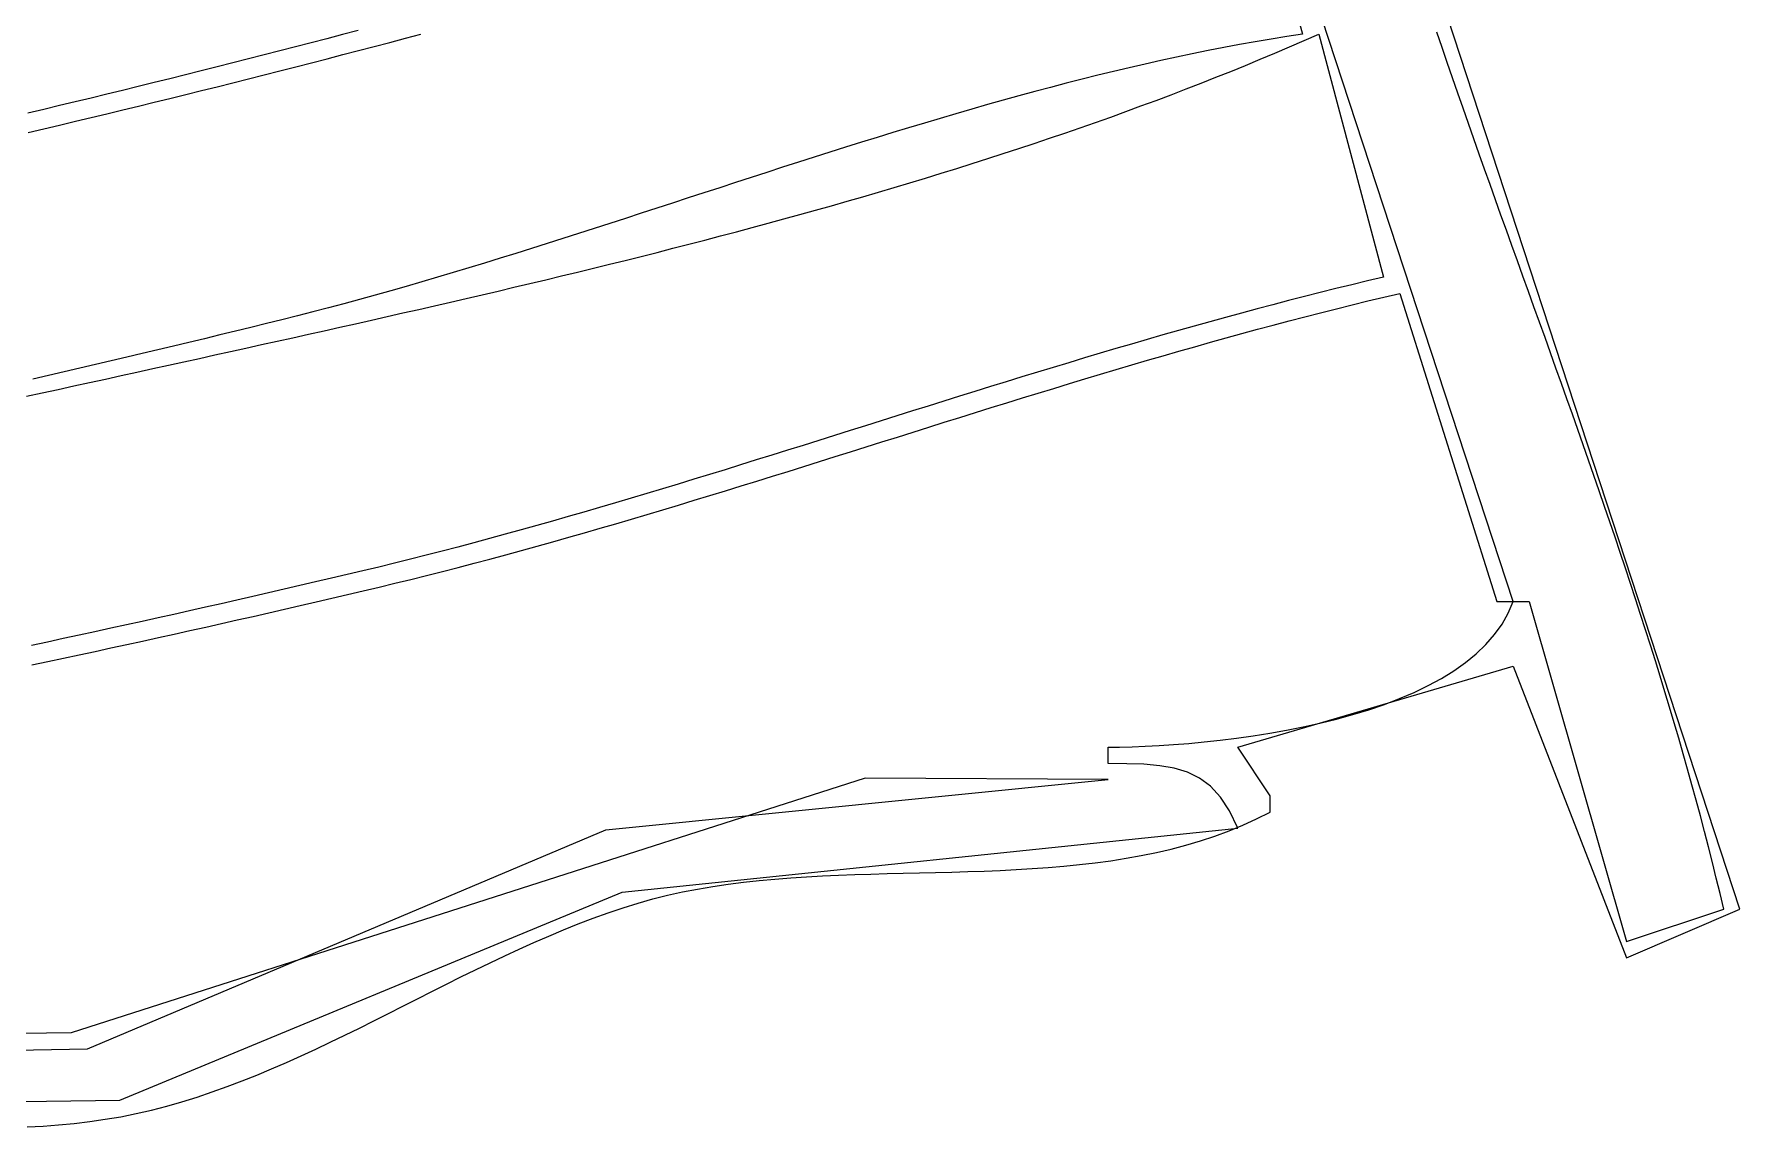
# Model space of a CAD drawing. Header units: metres. Extents: x 37 to 1169, y 29 to 746.
# Drawn here: x 792.7 to 898, y 141.6 to 209 of the extents above; entities that cross this region are included whole.
import ezdxf

# ---------------------------------------------------------------- set-up
doc = ezdxf.new("R2010")
doc.units = ezdxf.units.M

msp = doc.modelspace()

# ---------------------------------------------------------------- linework, layer by layer
for p, q in [((884, 174), (864.6667, 233)), ((867, 224), (871, 209)), ((898, 155), (878.3333, 215)), ((810.7799, 208.7218), (809.8124, 208.4696)), ((811.7469, 208.975), (810.7799, 208.7218)), ((812.7135, 209.2293), (811.7469, 208.975)), ((813.6916, 208.2446), (814.6576, 208.4994)), ((814.6576, 208.4994), (815.6232, 208.7553)), ((815.6232, 208.7553), (816.5883, 209.0122)), ((868.0872, 208.5308), (867.1158, 208.3576)), ((869.0583, 208.6957), (868.0872, 208.5308)), ((870.0293, 208.8522), (869.0583, 208.6957)), ((871, 209), (870.0293, 208.8522)), ((870.2062, 208.2175), (871.1049, 208.6064)), ((871.1049, 208.6064), (872, 209)), ((872, 209), (876, 194)), ((879.6163, 208.1861), (879.2971, 209.1244)), ((805.938, 207.4726), (804.9684, 207.2262)), ((806.9072, 207.7201), (805.938, 207.4726)), ((807.876, 207.9688), (806.9072, 207.7201)), ((808.8444, 208.2187), (807.876, 207.9688)), ((809.8124, 208.4696), (808.8444, 208.2187)), ((809.8231, 207.2368), (810.7908, 207.487)), ((810.7908, 207.487), (811.7582, 207.7385)), ((811.7582, 207.7385), (812.7251, 207.991)), ((812.7251, 207.991), (813.6916, 208.2446)), ((863.2282, 207.587), (862.2559, 207.3761)), ((864.2004, 207.7909), (863.2282, 207.587)), ((865.1724, 207.9874), (864.2004, 207.7909)), ((866.1442, 208.1764), (865.1724, 207.9874)), ((867.1158, 208.3576), (866.1442, 208.1764)), ((867.4885, 207.078), (868.3979, 207.4533)), ((868.3979, 207.4533), (869.3038, 207.8331)), ((869.3038, 207.8331), (870.2062, 208.2175)), ((879.9379, 207.2475), (879.6163, 208.1861)), ((802.0569, 206.4941), (801.0856, 206.2524)), ((803.0278, 206.7369), (802.0569, 206.4941)), ((803.9983, 206.981), (803.0278, 206.7369)), ((804.9684, 207.2262), (803.9983, 206.981)), ((805.9478, 206.2472), (806.9172, 206.4929)), ((806.9172, 206.4929), (807.8863, 206.7397)), ((807.8863, 206.7397), (808.8549, 206.9877)), ((808.8549, 206.9877), (809.8231, 207.2368)), ((858.3655, 206.466), (857.3927, 206.2231)), ((859.3383, 206.703), (858.3655, 206.466)), ((860.311, 206.9339), (859.3383, 206.703)), ((861.2835, 207.1583), (860.311, 206.9339)), ((862.2559, 207.3761), (861.2835, 207.1583)), ((865.6596, 206.3404), (866.5757, 206.707)), ((866.5757, 206.707), (867.4885, 207.078)), ((880.2618, 206.3085), (879.9379, 207.2475)), ((798.1693, 205.5347), (797.1964, 205.2979)), ((799.1418, 205.7728), (798.1693, 205.5347)), ((800.1139, 206.012), (799.1418, 205.7728)), ((801.0856, 206.2524), (800.1139, 206.012)), ((802.066, 205.2765), (803.0371, 205.5174)), ((803.0371, 205.5174), (804.0077, 205.7595)), ((804.0077, 205.7595), (804.978, 206.0028)), ((804.978, 206.0028), (805.9478, 206.2472)), ((854.4738, 205.4611), (853.5007, 205.1967)), ((855.4468, 205.7204), (854.4738, 205.4611)), ((856.4197, 205.9745), (855.4468, 205.7204)), ((857.3927, 206.2231), (856.4197, 205.9745)), ((862.8922, 205.2661), (863.8177, 205.62)), ((863.8177, 205.62), (864.7402, 205.9781)), ((864.7402, 205.9781), (865.6596, 206.3404)), ((880.5878, 205.3691), (880.2618, 206.3085)), ((880.9157, 204.4294), (880.5878, 205.3691)), ((793.301, 204.3632), (792.3262, 204.1327)), ((794.2754, 204.595), (793.301, 204.3632)), ((795.2494, 204.8281), (794.2754, 204.595)), ((796.2231, 205.0624), (795.2494, 204.8281)), ((797.1964, 205.2979), (796.2231, 205.0624)), ((797.205, 204.0903), (798.178, 204.3251)), ((798.178, 204.3251), (799.1505, 204.5611)), ((799.1505, 204.5611), (800.1228, 204.7984)), ((800.1228, 204.7984), (801.0946, 205.0368)), ((801.0946, 205.0368), (802.066, 205.2765)), ((850.5816, 204.3759), (849.6086, 204.0938)), ((851.5546, 204.6539), (850.5816, 204.3759)), ((852.5277, 204.9276), (851.5546, 204.6539)), ((853.5007, 205.1967), (852.5277, 204.9276)), ((860.0979, 204.2288), (861.0322, 204.5706)), ((861.0322, 204.5706), (861.9636, 204.9163)), ((861.9636, 204.9163), (862.8922, 205.2661)), ((881.2455, 203.4893), (880.9157, 204.4294)), ((793.3094, 203.1637), (794.2839, 203.3935)), ((794.2839, 203.3935), (795.2579, 203.6245)), ((795.2579, 203.6245), (796.2317, 203.8568)), ((796.2317, 203.8568), (797.205, 204.0903)), ((846.69, 203.2254), (845.7172, 202.9292)), ((847.6628, 203.5183), (846.69, 203.2254)), ((848.6357, 203.8079), (847.6628, 203.5183)), ((849.6086, 204.0938), (848.6357, 203.8079)), ((856.3342, 202.9004), (857.279, 203.2268)), ((857.279, 203.2268), (858.2212, 203.557)), ((858.2212, 203.557), (859.1609, 203.891)), ((859.1609, 203.891), (860.0979, 204.2288)), ((881.577, 202.5489), (881.2455, 203.4893)), ((792.3346, 202.9353), (793.3094, 203.1637)), ((843.7721, 202.3284), (842.7997, 202.0242)), ((844.7446, 202.6302), (843.7721, 202.3284)), ((845.7172, 202.9292), (844.7446, 202.6302)), ((853.4857, 201.9432), (854.4375, 202.2587)), ((854.4375, 202.2587), (855.387, 202.5777)), ((855.387, 202.5777), (856.3342, 202.9004)), ((881.91, 201.6081), (881.577, 202.5489)), ((840.8554, 201.4093), (839.8835, 201.099)), ((841.8275, 201.7177), (840.8554, 201.4093)), ((842.7997, 202.0242), (841.8275, 201.7177)), ((850.6177, 201.0176), (851.5758, 201.3227)), ((851.5758, 201.3227), (852.5318, 201.6312)), ((852.5318, 201.6312), (853.4857, 201.9432)), ((882.2443, 200.6669), (881.91, 201.6081)), ((836.969, 200.1599), (835.9979, 199.8448)), ((837.9403, 200.4741), (836.969, 200.1599)), ((838.9118, 200.7872), (837.9403, 200.4741)), ((839.8835, 201.099), (838.9118, 200.7872)), ((846.7671, 199.8299), (847.7324, 200.122)), ((847.7324, 200.122), (848.696, 200.4173)), ((848.696, 200.4173), (849.6578, 200.7158)), ((849.6578, 200.7158), (850.6177, 201.0176)), ((882.5799, 199.7254), (882.2443, 200.6669)), ((834.0565, 199.213), (833.0862, 198.8968)), ((835.0271, 199.5291), (834.0565, 199.213)), ((835.9979, 199.8448), (835.0271, 199.5291)), ((843.862, 198.9719), (844.8319, 199.2549)), ((844.8319, 199.2549), (845.8003, 199.5409)), ((845.8003, 199.5409), (846.7671, 199.8299)), ((882.9166, 198.7835), (882.5799, 199.7254)), ((830.177, 197.9494), (829.208, 197.6349)), ((831.1464, 198.2648), (830.177, 197.9494)), ((832.1162, 198.5806), (831.1464, 198.2648)), ((833.0862, 198.8968), (832.1162, 198.5806)), ((839.97, 197.8687), (840.9447, 198.1403)), ((840.9447, 198.1403), (841.9184, 198.4147)), ((841.9184, 198.4147), (842.8908, 198.6919)), ((842.8908, 198.6919), (843.862, 198.9719)), ((883.2542, 197.8412), (882.9166, 198.7835)), ((827.2709, 197.0089), (826.3029, 196.698)), ((828.2392, 197.3213), (827.2709, 197.0089)), ((829.208, 197.6349), (828.2392, 197.3213)), ((836.0613, 196.8084), (837.0398, 197.0696)), ((837.0398, 197.0696), (838.0174, 197.3334)), ((838.0174, 197.3334), (838.9941, 197.5997)), ((838.9941, 197.5997), (839.97, 197.8687)), ((883.5926, 196.8985), (883.2542, 197.8412)), ((883.9317, 195.9554), (883.5926, 196.8985)), ((824.368, 196.0815), (823.4012, 195.7763)), ((825.3352, 196.3888), (824.368, 196.0815)), ((826.3029, 196.698), (825.3352, 196.3888)), ((832.1414, 195.7873), (833.1222, 196.0391)), ((833.1222, 196.0391), (834.1025, 196.2932)), ((834.1025, 196.2932), (835.0822, 196.5496)), ((835.0822, 196.5496), (836.0613, 196.8084)), ((884.2712, 195.012), (883.9317, 195.9554)), ((820.5034, 194.876), (819.5384, 194.5818)), ((821.4689, 195.1734), (820.5034, 194.876)), ((822.4348, 195.4735), (821.4689, 195.1734)), ((823.4012, 195.7763), (822.4348, 195.4735)), ((827.2335, 194.5603), (828.2154, 194.8016)), ((828.2154, 194.8016), (829.1972, 195.0449)), ((829.1972, 195.0449), (830.1788, 195.2903)), ((830.1788, 195.2903), (831.1603, 195.5377)), ((831.1603, 195.5377), (832.1414, 195.7873)), ((884.611, 194.0681), (884.2712, 195.012)), ((817.6098, 194.0034), (816.6463, 193.7197)), ((818.5738, 194.2908), (817.6098, 194.0034)), ((819.5384, 194.5818), (818.5738, 194.2908)), ((823.3072, 193.6136), (824.2885, 193.8476)), ((824.2885, 193.8476), (825.27, 194.0834)), ((825.27, 194.0834), (826.2517, 194.3209)), ((826.2517, 194.3209), (827.2335, 194.5603)), ((875.0217, 193.7712), (874.0444, 193.538)), ((876, 194), (875.0217, 193.7712)), ((884.9511, 193.1239), (884.611, 194.0681)), ((813.7589, 192.8936), (812.7976, 192.6273)), ((814.7208, 193.1646), (813.7589, 192.8936)), ((815.6833, 193.44), (814.7208, 193.1646)), ((816.6463, 193.7197), (815.6833, 193.44)), ((818.4078, 192.4676), (819.3865, 192.6938)), ((819.3865, 192.6938), (820.3659, 192.9214)), ((820.3659, 192.9214), (821.3458, 193.1506)), ((821.3458, 193.1506), (822.3263, 193.3813)), ((822.3263, 193.3813), (823.3072, 193.6136)), ((871.1177, 192.8128), (870.1438, 192.563)), ((872.0925, 193.0587), (871.1177, 192.8128)), ((873.068, 193.3005), (872.0925, 193.0587)), ((874.0444, 193.538), (873.068, 193.3005)), ((875.0444, 192.538), (876.0217, 192.7712)), ((876.0217, 192.7712), (877, 193)), ((877, 193), (883, 174)), ((885.2912, 192.1792), (884.9511, 193.1239)), ((809.9171, 191.8588), (808.9582, 191.6136)), ((810.8767, 192.1097), (809.9171, 191.8588)), ((811.8368, 192.3659), (810.8767, 192.1097)), ((812.7976, 192.6273), (811.8368, 192.3659)), ((814.5015, 191.5761), (815.4766, 191.7971)), ((815.4766, 191.7971), (816.4528, 192.0193)), ((816.4528, 192.0193), (817.4299, 192.2428)), ((817.4299, 192.2428), (818.4078, 192.4676)), ((867.2264, 191.7914), (866.2553, 191.5272)), ((868.1982, 192.0522), (867.2264, 191.7914)), ((869.1706, 192.3094), (868.1982, 192.0522)), ((870.1438, 192.563), (869.1706, 192.3094)), ((871.1438, 191.563), (872.1177, 191.8128)), ((872.1177, 191.8128), (873.0925, 192.0587)), ((873.0925, 192.0587), (874.068, 192.3005)), ((874.068, 192.3005), (875.0444, 192.538)), ((885.6312, 191.2342), (885.2912, 192.1792)), ((805.1365, 190.672), (804.1801, 190.4395)), ((806.0919, 190.9053), (805.1365, 190.672)), ((807.0464, 191.1393), (806.0919, 190.9053)), ((808, 191.3742), (807.0464, 191.1393)), ((808.9582, 191.6136), (808, 191.3742)), ((809.6435, 190.4871), (810.6124, 190.7029)), ((810.6124, 190.7029), (811.5828, 190.9197)), ((811.5828, 190.9197), (812.5544, 191.1375)), ((812.5544, 191.1375), (813.5274, 191.3562)), ((813.5274, 191.3562), (814.5015, 191.5761)), ((863.3459, 190.7159), (862.3772, 190.4396)), ((864.3151, 190.9893), (863.3459, 190.7159)), ((865.2849, 191.2598), (864.3151, 190.9893)), ((866.2553, 191.5272), (865.2849, 191.2598)), ((867.2554, 190.5272), (868.2264, 190.7914)), ((868.2264, 190.7914), (869.1982, 191.0522)), ((869.1982, 191.0522), (870.1706, 191.3094)), ((870.1706, 191.3094), (871.1438, 191.563)), ((885.9709, 190.2888), (885.6312, 191.2342)), ((801.3054, 189.7469), (800.3453, 189.5178)), ((802.2645, 189.977), (801.3054, 189.7469)), ((803.2228, 190.2078), (802.2645, 189.977)), ((804.1801, 190.4395), (803.2228, 190.2078)), ((804.8228, 189.4194), (805.7835, 189.6316)), ((805.7835, 189.6316), (806.746, 189.8444)), ((806.746, 189.8444), (807.7102, 190.0579)), ((807.7102, 190.0579), (808.6761, 190.2721)), ((808.6761, 190.2721), (809.6435, 190.4871)), ((859.4741, 189.5953), (858.5074, 189.3091)), ((860.4414, 189.8792), (859.4741, 189.5953)), ((861.409, 190.1607), (860.4414, 189.8792)), ((862.3772, 190.4396), (861.409, 190.1607)), ((863.3772, 189.4396), (864.3459, 189.7159)), ((864.3459, 189.7159), (865.3151, 189.9893)), ((865.3151, 189.9893), (866.2849, 190.2598)), ((866.2849, 190.2598), (867.2554, 190.5272)), ((886.3102, 189.3429), (885.9709, 190.2888)), ((796.4964, 188.6098), (795.532, 188.385)), ((797.4599, 188.8354), (796.4964, 188.6098)), ((798.4226, 189.062), (797.4599, 188.8354)), ((799.3844, 189.2894), (798.4226, 189.062)), ((800.3453, 189.5178), (799.3844, 189.2894)), ((800.0286, 188.3613), (801, 188.5756)), ((801, 188.5756), (801.9525, 188.7859)), ((801.9525, 188.7859), (802.9073, 188.9966)), ((802.9073, 188.9966), (803.864, 189.2077)), ((803.864, 189.2077), (804.8228, 189.4194)), ((856.575, 188.7306), (855.6093, 188.4385)), ((857.541, 189.0208), (856.575, 188.7306)), ((858.5074, 189.3091), (857.541, 189.0208)), ((859.5074, 188.3091), (860.4742, 188.5953)), ((860.4742, 188.5953), (861.4414, 188.8792)), ((861.4414, 188.8792), (862.409, 189.1607)), ((862.409, 189.1607), (863.3772, 189.4396)), ((886.6489, 188.3967), (886.3102, 189.3429)), ((793.6008, 187.9383), (792.634, 187.7164)), ((794.5668, 188.1612), (793.6008, 187.9383)), ((795.532, 188.385), (794.5668, 188.1612)), ((795.1632, 187.2966), (796.1373, 187.5086)), ((796.1373, 187.5086), (797.111, 187.721)), ((797.111, 187.721), (798.0841, 187.934)), ((798.0841, 187.934), (799.0566, 188.1474)), ((799.0566, 188.1474), (800.0286, 188.3613)), ((852.7141, 187.5525), (851.7495, 187.2544)), ((853.6789, 187.8493), (852.7141, 187.5525)), ((854.644, 188.1447), (853.6789, 187.8493)), ((855.6093, 188.4385), (854.644, 188.1447)), ((855.644, 187.1447), (856.6093, 187.4385)), ((856.6093, 187.4385), (857.575, 187.7306)), ((857.575, 187.7306), (858.541, 188.0208)), ((858.541, 188.0208), (859.5074, 188.3091)), ((886.987, 187.4501), (886.6489, 188.3967)), ((887.3242, 186.503), (886.987, 187.4501)), ((792.2373, 186.6638), (793.2131, 186.8742)), ((793.2131, 186.8742), (794.1884, 187.0851)), ((794.1884, 187.0851), (795.1632, 187.2966)), ((849.8208, 186.655), (848.8567, 186.3539)), ((850.7851, 186.9552), (849.8208, 186.655)), ((851.7495, 187.2544), (850.7851, 186.9552)), ((852.7495, 186.2544), (853.7141, 186.5525)), ((853.7141, 186.5525), (854.6789, 186.8493)), ((854.6789, 186.8493), (855.644, 187.1447)), ((887.6604, 185.5555), (887.3242, 186.503)), ((845.9648, 185.4469), (845.0009, 185.1438)), ((846.9287, 185.7497), (845.9648, 185.4469)), ((847.8927, 186.0521), (846.9287, 185.7497)), ((848.8567, 186.3539), (847.8927, 186.0521)), ((848.8927, 185.0521), (849.8567, 185.3539)), ((849.8567, 185.3539), (850.8209, 185.655)), ((850.8209, 185.655), (851.7851, 185.9552)), ((851.7851, 185.9552), (852.7495, 186.2544)), ((887.9955, 184.6076), (887.6604, 185.5555)), ((843.073, 184.5371), (842.109, 184.2339)), ((844.037, 184.8404), (843.073, 184.5371)), ((845.0009, 185.1438), (844.037, 184.8404)), ((846.001, 184.1438), (846.9649, 184.4469)), ((846.9649, 184.4469), (847.9288, 184.7497)), ((847.9288, 184.7497), (848.8927, 185.0521)), ((888.3292, 183.6593), (887.9955, 184.6076)), ((839.216, 183.3264), (838.2513, 183.025)), ((840.1805, 183.6284), (839.216, 183.3264)), ((841.1448, 183.931), (840.1805, 183.6284)), ((842.109, 184.2339), (841.1448, 183.931)), ((842.1448, 182.931), (843.109, 183.2339)), ((843.109, 183.2339), (844.0731, 183.5371)), ((844.0731, 183.5371), (845.037, 183.8404)), ((845.037, 183.8404), (846.001, 184.1438)), ((888.6615, 182.7106), (888.3292, 183.6593)), ((836.3212, 182.4249), (835.3558, 182.1264)), ((837.2864, 182.7245), (836.3212, 182.4249)), ((838.2513, 183.025), (837.2864, 182.7245)), ((839.2514, 182.025), (840.2161, 182.3264)), ((840.2161, 182.3264), (841.1805, 182.6284)), ((841.1805, 182.6284), (842.1448, 182.931)), ((888.9922, 181.7614), (888.6615, 182.7106)), ((832.4573, 181.2389), (831.4904, 180.9461)), ((833.4238, 181.5332), (832.4573, 181.2389)), ((834.39, 181.8291), (833.4238, 181.5332)), ((835.3558, 182.1264), (834.39, 181.8291)), ((835.39, 180.8291), (836.3558, 181.1264)), ((836.3558, 181.1264), (837.3213, 181.4249)), ((837.3213, 181.4249), (838.2865, 181.7245)), ((838.2865, 181.7245), (839.2514, 182.025)), ((889.3212, 180.8118), (888.9922, 181.7614)), ((828.5868, 180.0793), (827.6179, 179.7945)), ((829.5551, 180.3662), (828.5868, 180.0793)), ((830.523, 180.6552), (829.5551, 180.3662)), ((831.4904, 180.9461), (830.523, 180.6552)), ((832.4904, 179.9461), (833.4574, 180.2389)), ((833.4574, 180.2389), (834.4239, 180.5332)), ((834.4239, 180.5332), (835.39, 180.8291)), ((889.6483, 179.8618), (889.3212, 180.8118)), ((825.6784, 179.2323), (824.7077, 178.9551)), ((826.6484, 179.5122), (825.6784, 179.2323)), ((827.6179, 179.7945), (826.6484, 179.5122)), ((828.6179, 178.7945), (829.5868, 179.0793)), ((829.5868, 179.0793), (830.5552, 179.3662)), ((830.5552, 179.3662), (831.523, 179.6552)), ((831.523, 179.6552), (832.4904, 179.9461)), ((889.9733, 178.9113), (889.6483, 179.8618)), ((821.7916, 178.1405), (820.8182, 177.8752)), ((822.7644, 178.409), (821.7916, 178.1405)), ((823.7364, 178.6806), (822.7644, 178.409)), ((824.7077, 178.9551), (823.7364, 178.6806)), ((824.7364, 177.6806), (825.7077, 177.9551)), ((825.7077, 177.9551), (826.6784, 178.2323)), ((826.6784, 178.2323), (827.6485, 178.5122)), ((827.6485, 178.5122), (828.6179, 178.7945)), ((890.2961, 177.9604), (889.9733, 178.9113)), ((890.6166, 177.009), (890.2961, 177.9604)), ((817.893, 177.0997), (816.9162, 176.8486)), ((818.8689, 177.3546), (817.893, 177.0997)), ((819.8439, 177.6132), (818.8689, 177.3546)), ((820.8182, 177.8752), (819.8439, 177.6132)), ((821.8182, 176.8752), (822.7917, 177.1405)), ((822.7917, 177.1405), (823.7644, 177.409)), ((823.7644, 177.409), (824.7364, 177.6806)), ((890.9346, 176.0572), (890.6166, 177.009)), ((813, 175.8842), (812.0294, 175.6546)), ((813.9805, 176.1189), (813, 175.8842)), ((814.96, 176.358), (813.9805, 176.1189)), ((815.9386, 176.6013), (814.96, 176.358)), ((816.9162, 176.8486), (815.9386, 176.6013)), ((816.9386, 175.6013), (817.9162, 175.8486)), ((817.9162, 175.8486), (818.893, 176.0997)), ((818.893, 176.0997), (819.8689, 176.3546)), ((819.8689, 176.3546), (820.8439, 176.6132)), ((820.8439, 176.6132), (821.8182, 176.8752)), ((891.25, 175.105), (890.9346, 176.0572)), ((809.116, 174.9721), (808.1443, 174.7467)), ((810.0875, 175.1986), (809.116, 174.9721)), ((811.0586, 175.4261), (810.0875, 175.1986)), ((812.0294, 175.6546), (811.0586, 175.4261)), ((813.0288, 174.6545), (814, 174.8842)), ((814, 174.8842), (814.9805, 175.1189)), ((814.9805, 175.1189), (815.96, 175.358)), ((815.96, 175.358), (816.9386, 175.6013)), ((891.5626, 174.1523), (891.25, 175.105)), ((804.2542, 173.8554), (803.281, 173.6352)), ((805.2272, 174.0767), (804.2542, 173.8554)), ((806.1999, 174.299), (805.2272, 174.0767)), ((807.1722, 174.5223), (806.1999, 174.299)), ((808.1443, 174.7467), (807.1722, 174.5223)), ((808.1686, 173.5218), (809.1412, 173.7462)), ((809.1412, 173.7462), (810.1136, 173.9717)), ((810.1136, 173.9717), (811.0856, 174.1982)), ((811.0856, 174.1982), (812.0573, 174.4258)), ((812.0573, 174.4258), (813.0288, 174.6545)), ((883, 174), (884, 174)), ((883.7001, 173.2798), (884, 174)), ((884, 174), (885, 174)), ((885, 174), (891, 153)), ((891.8722, 173.1992), (891.5626, 174.1523)), ((799.385, 172.7651), (798.4103, 172.5503)), ((800.3595, 172.981), (799.385, 172.7651)), ((801.3336, 173.198), (800.3595, 172.981)), ((802.3074, 173.4161), (801.3336, 173.198)), ((803.281, 173.6352), (802.3074, 173.4161)), ((804.2754, 172.6348), (805.2492, 172.855)), ((805.2492, 172.855), (806.2226, 173.0762)), ((806.2226, 173.0762), (807.1958, 173.2985)), ((807.1958, 173.2985), (808.1686, 173.5218)), ((883.3183, 172.5973), (883.7001, 173.2798)), ((892.1788, 172.2456), (891.8722, 173.1992)), ((794.5087, 171.7017), (793.5325, 171.4923)), ((795.4845, 171.9122), (794.5087, 171.7017)), ((796.4601, 172.1238), (795.4845, 171.9122)), ((797.4353, 172.3365), (796.4601, 172.1238)), ((798.4103, 172.5503), (797.4353, 172.3365)), ((799.4027, 171.5504), (800.3778, 171.7651)), ((800.3778, 171.7651), (801.3526, 171.9809)), ((801.3526, 171.9809), (802.3272, 172.1978)), ((802.3272, 172.1978), (803.3014, 172.4158)), ((803.3014, 172.4158), (804.2754, 172.6348)), ((882.3284, 171.342), (882.8595, 171.9517)), ((882.8595, 171.9517), (883.3183, 172.5973)), ((892.4821, 171.2916), (892.1788, 172.2456)), ((793.5325, 171.4923), (792.5561, 171.2841)), ((794.5233, 170.4935), (795.4997, 170.7027)), ((795.4997, 170.7027), (796.4759, 170.913)), ((796.4759, 170.913), (797.4518, 171.1243)), ((797.4518, 171.1243), (798.4274, 171.3368)), ((798.4274, 171.3368), (799.4027, 171.5504)), ((881.0688, 170.2265), (881.7299, 170.7673)), ((881.7299, 170.7673), (882.3284, 171.342)), ((892.7821, 170.337), (892.4821, 171.2916)), ((792.5697, 170.0786), (793.5467, 170.2855)), ((793.5467, 170.2855), (794.5233, 170.4935)), ((867, 165), (884, 170)), ((879.5783, 169.2432), (880.35, 169.7188)), ((880.35, 169.7188), (881.0688, 170.2265)), ((884, 170), (891, 152)), ((893.0785, 169.3821), (892.7821, 170.337)), ((877.8954, 168.3846), (878.7585, 168.7988)), ((878.7585, 168.7988), (879.5783, 169.2432)), ((893.3712, 168.4266), (893.0785, 169.3821)), ((875.0953, 167.3141), (876.059, 167.6432)), ((876.059, 167.6432), (876.994, 167.9997)), ((876.994, 167.9997), (877.8954, 168.3846)), ((893.6601, 167.4707), (893.3712, 168.4266)), ((893.9451, 166.5143), (893.6601, 167.4707)), ((871.0497, 166.2528), (872.08, 166.4817)), ((872.08, 166.4817), (873.1009, 166.7343)), ((873.1009, 166.7343), (874.1076, 167.0114)), ((874.1076, 167.0114), (875.0953, 167.3141)), ((894.2259, 165.5575), (893.9451, 166.5143)), ((863.9804, 165.2334), (864.9411, 165.3231)), ((864.9411, 165.3231), (865.9263, 165.43)), ((865.9263, 165.43), (866.9311, 165.5548)), ((866.9311, 165.5548), (867.9507, 165.6986)), ((867.9507, 165.6986), (868.9802, 165.8622)), ((868.9802, 165.8622), (870.0148, 166.0466)), ((870.0148, 166.0466), (871.0497, 166.2528)), ((894.5024, 164.6002), (894.2259, 165.5575)), ((859, 165), (859.7125, 165.0072)), ((859, 164), (859, 165)), ((859.7125, 165.0072), (860.4785, 165.0259)), ((860.4785, 165.0259), (861.2931, 165.0569)), ((861.2931, 165.0569), (862.1515, 165.1012)), ((862.1515, 165.1012), (863.0489, 165.1597)), ((863.0489, 165.1597), (863.9804, 165.2334)), ((869, 162), (867, 165)), ((894.7745, 163.6423), (894.5024, 164.6002)), ((860.1497, 163.9828), (859, 164)), ((861.2104, 163.9439), (860.1497, 163.9828)), ((862.1863, 163.8596), (861.2104, 163.9439)), ((863.0816, 163.7061), (862.1863, 163.8596)), ((863.9007, 163.4596), (863.0816, 163.7061)), ((864.6476, 163.0963), (863.9007, 163.4596)), ((895.0421, 162.6841), (894.7745, 163.6423)), ((844, 163.0887), (795, 147.3789)), ((828, 159.8951), (859, 163)), ((859, 163), (844, 163.0887)), ((865.3268, 162.5925), (864.6476, 163.0963)), ((865.9424, 161.9243), (865.3268, 162.5925)), ((895.3049, 161.7253), (895.0421, 162.6841)), ((866.4987, 161.0681), (865.9424, 161.9243)), ((869, 161), (869, 162)), ((895.5628, 160.766), (895.3049, 161.7253)), ((866.465, 159.8368), (867.3243, 160.1913)), ((867, 160), (866.4987, 161.0681)), ((867.3243, 160.1913), (868.1695, 160.5785)), ((868.1695, 160.5785), (869, 161)), ((895.8158, 159.8062), (895.5628, 160.766)), ((796, 146.3789), (828, 159.8951)), ((829, 156.0494), (867, 160)), ((863.8094, 158.9546), (864.7069, 159.22)), ((864.7069, 159.22), (865.5923, 159.5136)), ((865.5923, 159.5136), (866.465, 159.8368)), ((896.0635, 158.846), (895.8158, 159.8062)), ((858.2086, 157.8658), (859.1645, 157.995)), ((859.1645, 157.995), (860.1122, 158.143)), ((860.1122, 158.143), (861.0513, 158.3114)), ((861.0513, 158.3114), (861.9809, 158.5018)), ((861.9809, 158.5018), (862.9005, 158.7157)), ((862.9005, 158.7157), (863.8094, 158.9546)), ((896.306, 157.8852), (896.0635, 158.846)), ((838.4338, 156.8635), (839.4099, 156.9398)), ((839.4099, 156.9398), (840.3914, 157.0042)), ((840.3914, 157.0042), (841.3775, 157.058)), ((841.3775, 157.058), (842.3677, 157.1029)), ((842.3677, 157.1029), (843.3612, 157.1404)), ((843.3612, 157.1404), (844.3573, 157.1721)), ((844.3573, 157.1721), (845.3555, 157.1995)), ((845.3555, 157.1995), (846.355, 157.2241)), ((846.355, 157.2241), (847.3551, 157.2474)), ((847.3551, 157.2474), (848.3552, 157.2712)), ((848.3552, 157.2712), (849.3547, 157.2967)), ((849.3547, 157.2967), (850.3528, 157.3257)), ((850.3528, 157.3257), (851.3489, 157.3597)), ((851.3489, 157.3597), (852.3423, 157.4001)), ((852.3423, 157.4001), (853.3323, 157.4486)), ((853.3323, 157.4486), (854.3183, 157.5067)), ((854.3183, 157.5067), (855.2996, 157.5759)), ((855.2996, 157.5759), (856.2755, 157.6578)), ((856.2755, 157.6578), (857.2454, 157.7539)), ((857.2454, 157.7539), (858.2086, 157.8658)), ((896.543, 156.924), (896.306, 157.8852)), ((896.7743, 155.9622), (896.543, 156.924)), ((798, 143.213), (829, 156.0494)), ((830.8978, 155.6344), (831.807, 155.8626)), ((831.807, 155.8626), (832.7269, 156.0663)), ((832.7269, 156.0663), (833.6569, 156.2473)), ((833.6569, 156.2473), (834.5962, 156.4069)), ((834.5962, 156.4069), (835.5443, 156.5468)), ((835.5443, 156.5468), (836.5003, 156.6685)), ((836.5003, 156.6685), (837.4637, 156.7735)), ((837.4637, 156.7735), (838.4338, 156.8635)), ((897, 155), (896.7743, 155.9622)), ((828.1397, 154.7766), (829.0674, 155.0889)), ((829.0674, 155.0889), (830, 155.3804)), ((830, 155.3804), (830.8978, 155.6344)), ((891, 152), (898, 155)), ((891, 153), (897, 155)), ((824.4712, 153.3477), (825.3827, 153.729)), ((825.3827, 153.729), (826.2977, 154.0952)), ((826.2977, 154.0952), (827.2166, 154.4449)), ((827.2166, 154.4449), (828.1397, 154.7766)), ((822.6575, 152.5455), (823.563, 152.9527)), ((823.563, 152.9527), (824.4712, 153.3477)), ((819.955, 151.265), (820.8539, 151.7002)), ((820.8539, 151.7002), (821.7546, 152.1275)), ((821.7546, 152.1275), (822.6575, 152.5455)), ((818.1613, 150.3766), (819.0576, 150.8233)), ((819.0576, 150.8233), (819.955, 151.265)), ((816.3708, 149.474), (817.2658, 149.9263)), ((817.2658, 149.9263), (818.1613, 150.3766)), ((813.6852, 148.1184), (814.5809, 148.5686)), ((814.5809, 148.5686), (815.476, 149.0209)), ((815.476, 149.0209), (816.3708, 149.474)), ((811.8909, 147.2305), (812.7887, 147.6719)), ((812.7887, 147.6719), (813.6852, 148.1184)), ((795, 147.3789), (760, 146.8156)), ((761, 145.8156), (796, 146.3789)), ((809.1866, 145.9511), (810.0902, 146.3686)), ((810.0902, 146.3686), (810.9915, 146.7956)), ((810.9915, 146.7956), (811.8909, 147.2305)), ((807.3713, 145.1499), (808.2804, 145.5444)), ((808.2804, 145.5444), (809.1866, 145.9511)), ((804.6227, 144.0547), (805.5428, 144.4037)), ((805.5428, 144.4037), (806.4588, 144.7692)), ((806.4588, 144.7692), (807.3713, 145.1499)), ((764, 142.8156), (798, 143.213)), ((801.8354, 143.1219), (802.7694, 143.4124)), ((802.7694, 143.4124), (803.6984, 143.7238)), ((803.6984, 143.7238), (804.6227, 144.0547)), ((797.101, 142.0368), (798.0525, 142.2002)), ((798.0525, 142.2002), (799, 142.3904)), ((799, 142.3904), (799.951, 142.6094)), ((799.951, 142.6094), (800.896, 142.8537)), ((800.896, 142.8537), (801.8354, 143.1219)), ((792.2895, 141.5702), (793.2583, 141.6218)), ((793.2583, 141.6218), (794.224, 141.6928)), ((794.224, 141.6928), (795.1865, 141.7846)), ((795.1865, 141.7846), (796.1456, 141.8988)), ((796.1456, 141.8988), (797.101, 142.0368))]:
    msp.add_line(p, q)

doc.saveas('drawing.dxf')
